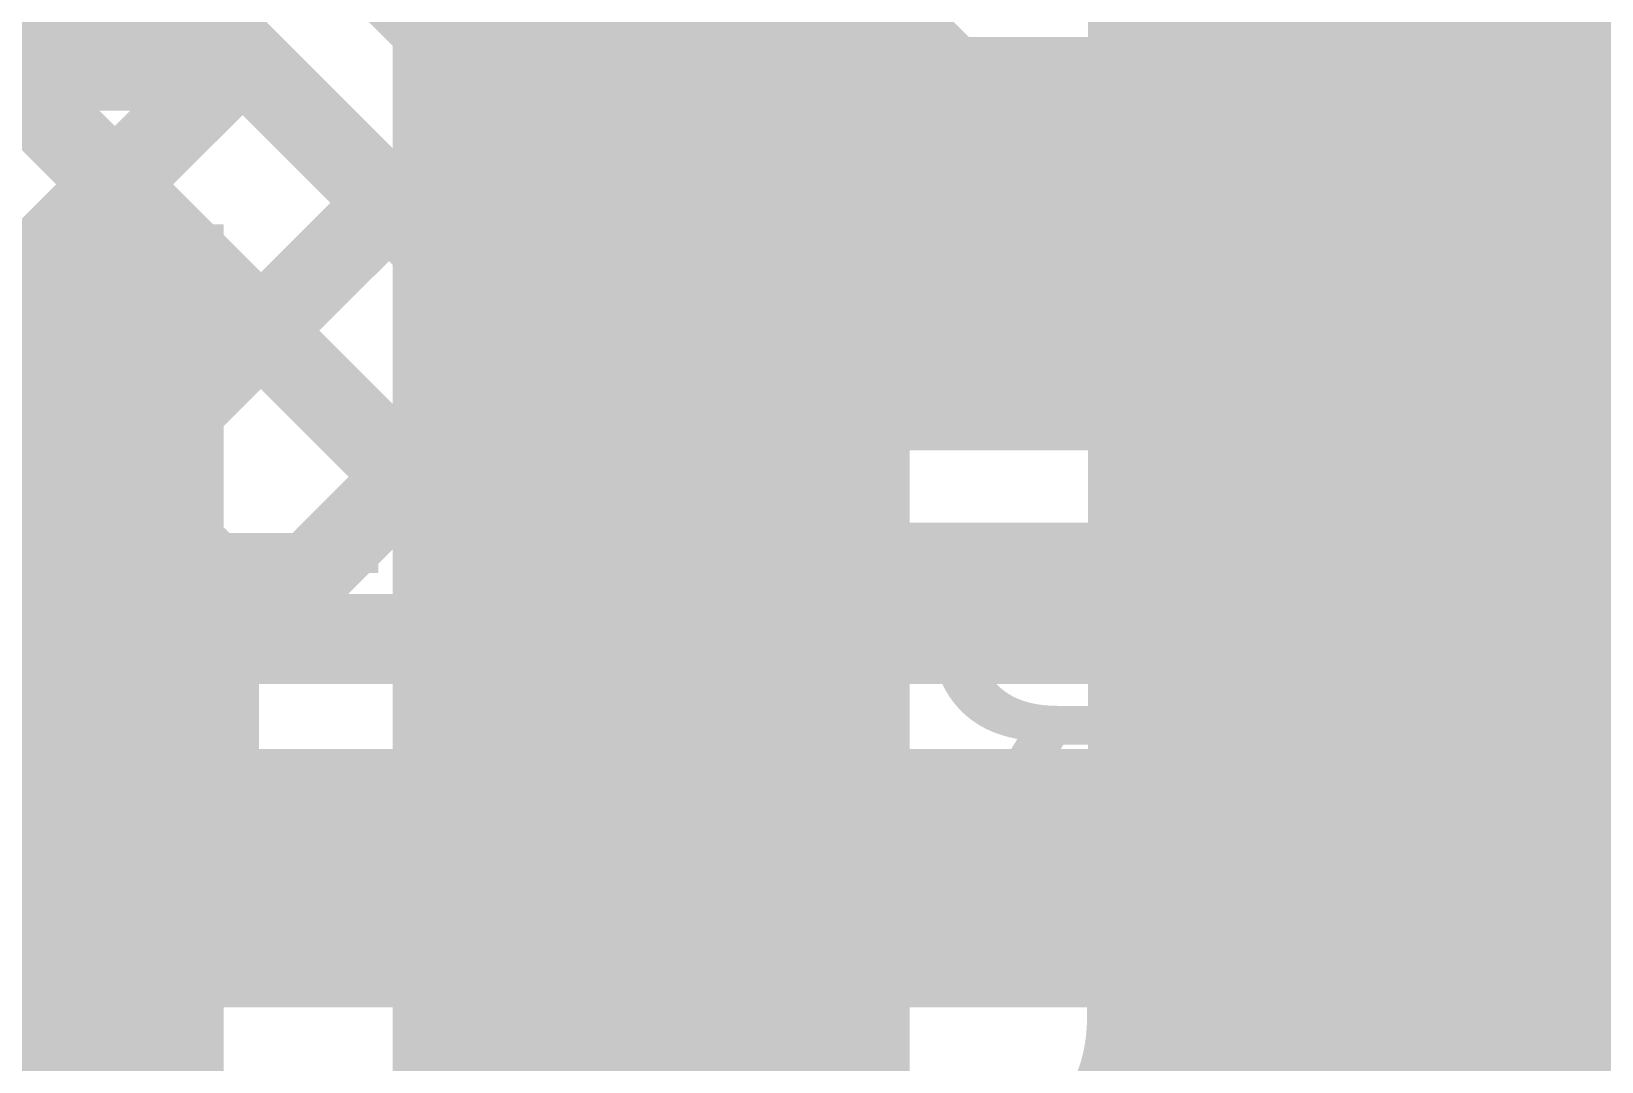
# Model space of a CAD drawing. Header units: millimetres. Extents: x 0 to 214, y 0 to 214.
# Drawn here: x 3.1646 to 3.3165, y 1.7979 to 1.8975 of the extents above; entities that cross this region are included whole.
import ezdxf

# ---------------------------------------------------------------- set-up
doc = ezdxf.new("R2010")
doc.units = ezdxf.units.MM
doc.header["$MEASUREMENT"] = 0
for name, color, linetype in [('BottomLayer', 5, 'Continuous'), ('BottomOverlay', 54, 'Continuous'), ('TopLayer', 1, 'Continuous'), ('TopOverlay', 2, 'Continuous'), ('TopPaste', 8, 'Continuous'), ('TopSolder', 216, 'Continuous')]:
    doc.layers.add(name, color=color, linetype=linetype)
doc.styles.add('Arial', font='', dxfattribs={"height": 0.2})
doc.styles.get('Arial').set_extended_font_data('Arial')

# ---------------------------------------------------------------- blocks, each defined once
blk = doc.blocks.new('SOIC_8_181')
at = {"layer": 'TopLayer'}
blk.add_hatch(color=1, dxfattribs=at).paths.add_polyline_path([(-0.0735, 0.0622), (-0.1365, 0.0622), (-0.1365, 0.0878), (-0.0735, 0.0878)])
at = {"layer": 'TopPaste'}
blk.add_hatch(color=8, dxfattribs=at).paths.add_polyline_path([(-0.0735, 0.0622), (-0.1365, 0.0622), (-0.1365, 0.0878), (-0.0735, 0.0878)])
at = {"layer": 'TopSolder'}
for points in [[(-0.0695, 0.0582), (-0.1405, 0.0582), (-0.1405, 0.0918), (-0.0695, 0.0918)], [(-0.0695, 0.0082), (-0.1405, 0.0082), (-0.1405, 0.0418), (-0.0695, 0.0418)]]:
    blk.add_hatch(color=216, dxfattribs=at).paths.add_polyline_path(points)
at = {"layer": 'TopOverlay', "const_width": 0.007}
blk.add_lwpolyline([(0.0785, 0.098), (-0.0785, 0.098)], dxfattribs=at)
at = {"layer": 'TopOverlay', "const_width": 0.0035}
blk.add_lwpolyline([(-0.08025, 0.098, 1), (-0.07675, 0.098, 1)], format="xyb", close=True, dxfattribs=at)

msp = doc.modelspace()

# ---------------------------------------------------------------- hatches: boundary and pattern name
at = {"layer": 'TopLayer'}
for points in [[(3.00512, 1.88988), (3.182, 1.88988), (3.182, 1.92888), (3.00512, 1.92888)], [(3.2668, 1.649), (3.3978, 1.649), (3.3978, 1.92913), (3.2668, 1.92913)], [(3.00512, 1.8065), (3.18322, 1.8065), (3.18322, 1.87888), (3.00512, 1.87888)], [(2.35054, 1.79567), (3.18322, 1.79567), (3.18322, 1.83012), (2.35054, 1.83012)]]:
    msp.add_hatch(color=1, dxfattribs=at).paths.add_polyline_path(points)

# ---------------------------------------------------------------- linework, layer by layer
at = {"layer": 'BottomLayer'}
for points, const_width in [([(2.99481, 2.0606), (3.21631, 1.8391)], 0.008), ([(3.083, 2.041), (3.247, 1.877)], 0.04), ([(2.99481, 2.03232), (3.18802, 1.8391)], 0.008), ([(3.0611, 2.01906), (3.22506, 1.8551)], 0.008), ([(3.10076, 1.8391), (3.17091, 1.90925)], 0.008), ([(3.12904, 1.8391), (3.18505, 1.89511)], 0.008), ([(3.247, 1.877), (3.641, 1.877)], 0.04), ([(3.15732, 1.8391), (3.19919, 1.88097)], 0.008), ([(3.18561, 1.8391), (3.21333, 1.86683)], 0.008), ([(3.21389, 1.8391), (3.2276, 1.85282)], 0.008), ([(3.23548, 1.84822), (3.24459, 1.8391)], 0.008), ([(3.24218, 1.8391), (3.24907, 1.846)], 0.008), ([(3.247, 1.846), (3.61193, 1.846)], 0.008), ([(3.26598, 1.846), (3.27288, 1.8391)], 0.008), ([(3.27046, 1.8391), (3.27736, 1.846)], 0.008), ([(3.29427, 1.846), (3.30116, 1.8391)], 0.008), ([(3.29875, 1.8391), (3.30564, 1.846)], 0.008), ([(3.00972, 1.8391), (3.62177, 1.8391)], 0.008), ([(3.00972, 1.8156), (3.7424, 1.8156)], 0.025)]:
    msp.add_lwpolyline(points, dxfattribs=dict(at, const_width=const_width))
for points, const_width in [([(3.18305, 1.89511, 1), (3.18705, 1.89511, 1)], 0.004), ([(3.237, 1.877, 1), (3.257, 1.877, 1)], 0.02), ([(3.237, 1.877, 1), (3.257, 1.877, 1)], 0.02), ([(3.19719, 1.88097, 1), (3.20119, 1.88097, 1)], 0.004), ([(3.21133, 1.86683, 1), (3.21533, 1.86683, 1)], 0.004), ([(3.22306, 1.8551, 1), (3.22706, 1.8551, 1)], 0.004), ([(3.22306, 1.8551, 1), (3.22706, 1.8551, 1)], 0.004), ([(3.22308, 1.85508, 1), (3.22708, 1.85508, 1)], 0.004), ([(3.2256, 1.85282, 1), (3.2296, 1.85282, 1)], 0.004), ([(3.23348, 1.84822, 1), (3.23748, 1.84822, 1)], 0.004), ([(3.245, 1.846, 1), (3.249, 1.846, 1)], 0.004), ([(3.245, 1.846, 1), (3.249, 1.846, 1)], 0.004), ([(3.245, 1.846, 1), (3.249, 1.846, 1)], 0.004), ([(3.24707, 1.846, 1), (3.25107, 1.846, 1)], 0.004), ([(3.26398, 1.846, 1), (3.26798, 1.846, 1)], 0.004), ([(3.27536, 1.846, 1), (3.27936, 1.846, 1)], 0.004), ([(3.29227, 1.846, 1), (3.29627, 1.846, 1)], 0.004), ([(3.30364, 1.846, 1), (3.30764, 1.846, 1)], 0.004), ([(3.18361, 1.8391, 1), (3.18761, 1.8391, 1)], 0.004), ([(3.18602, 1.8391, 1), (3.19002, 1.8391, 1)], 0.004), ([(3.21189, 1.8391, 1), (3.21589, 1.8391, 1)], 0.004), ([(3.21431, 1.8391, 1), (3.21831, 1.8391, 1)], 0.004), ([(3.24018, 1.8391, 1), (3.24418, 1.8391, 1)], 0.004), ([(3.24259, 1.8391, 1), (3.24659, 1.8391, 1)], 0.004), ([(3.26846, 1.8391, 1), (3.27246, 1.8391, 1)], 0.004), ([(3.27088, 1.8391, 1), (3.27488, 1.8391, 1)], 0.004), ([(3.29675, 1.8391, 1), (3.30075, 1.8391, 1)], 0.004), ([(3.29916, 1.8391, 1), (3.30316, 1.8391, 1)], 0.004)]:
    msp.add_lwpolyline(points, format="xyb", close=True, dxfattribs=dict(at, const_width=const_width))
at = {"layer": 'BottomLayer', "const_width": 0.008}
for points in [[(3.247, 1.846, -0.199163), (3.22506, 1.8551)], [(3.247, 1.846, -0.198912), (3.22508, 1.85508)]]:
    msp.add_lwpolyline(points, format="xyb", dxfattribs=at)
at = {"layer": 'TopLayer', "const_width": 0.05}
msp.add_lwpolyline([(3.22456, 1.74656), (3.22456, 1.96693)], dxfattribs=at)

# ---------------------------------------------------------------- block references
at = {"rotation": 180}
msp.add_blockref('SOIC_8_181', (3.20352, 1.93589), dxfattribs=at)

# ---------------------------------------------------------------- texts
at = {"layer": 'BottomOverlay', "style": 'Arial', "text_generation_flag": 2}
msp.add_text('ZERO CARBON FOOTPRINT', height=0.035, rotation=360, dxfattribs=at).set_placement((3.824, 1.814))
at = {"layer": 'TopOverlay', "style": 'Arial'}
msp.add_text('U1', height=0.04, dxfattribs=at).set_placement((3.23587, 1.78712))

doc.saveas('drawing.dxf')
